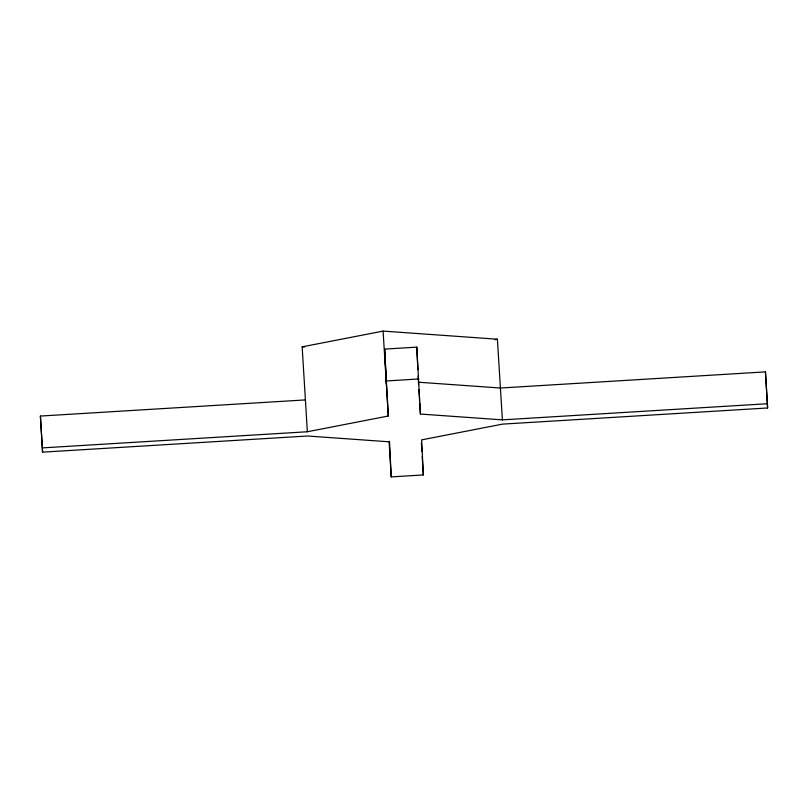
<?xml version="1.0" encoding="UTF-8"?>
<svg xmlns="http://www.w3.org/2000/svg" width="808" height="808" viewBox="0 0 808 808"><rect width="100%" height="100%" fill="white"/><g stroke="black" fill="none" stroke-linecap="round" stroke-linejoin="round"><path stroke-width="1.21" d="M767.398 403.727L767.6 407.979L502.586 424.119L421.655 439.865L423.331 474.942L391.213 476.902L389.527 441.825L307.565 436.007L42.551 452.157L42.349 447.905L307.353 431.755L302.162 346.844L383.103 331.098L497.395 339.209L502.384 419.867L767.398 403.727L765.449 371.882L500.435 388.032L418.473 382.214L418.17 375.942M494.94 339.693L497.395 339.209M307.353 431.755L388.294 416.009L384.669 349.106L416.787 347.137L420.413 414.049L502.384 419.867M386.608 380.952L418.736 378.972M42.551 452.157L40.4 416.059L305.414 399.909M302.162 346.844L304.677 347.026M767.6 407.979L765.449 371.882M418.473 382.214L418.615 384.659M418.918 389.557L419.594 400.576M419.746 403.03L420.413 414.049M421.392 443.097L421.917 451.672M422.21 456.571L423.331 474.942M383.103 331.098L388.294 416.009M391.213 476.902L389.082 441.299M40.4 416.059L42.349 447.905M416.787 347.137L417.867 369.68M384.669 349.106L386.345 384.164"/></g></svg>
